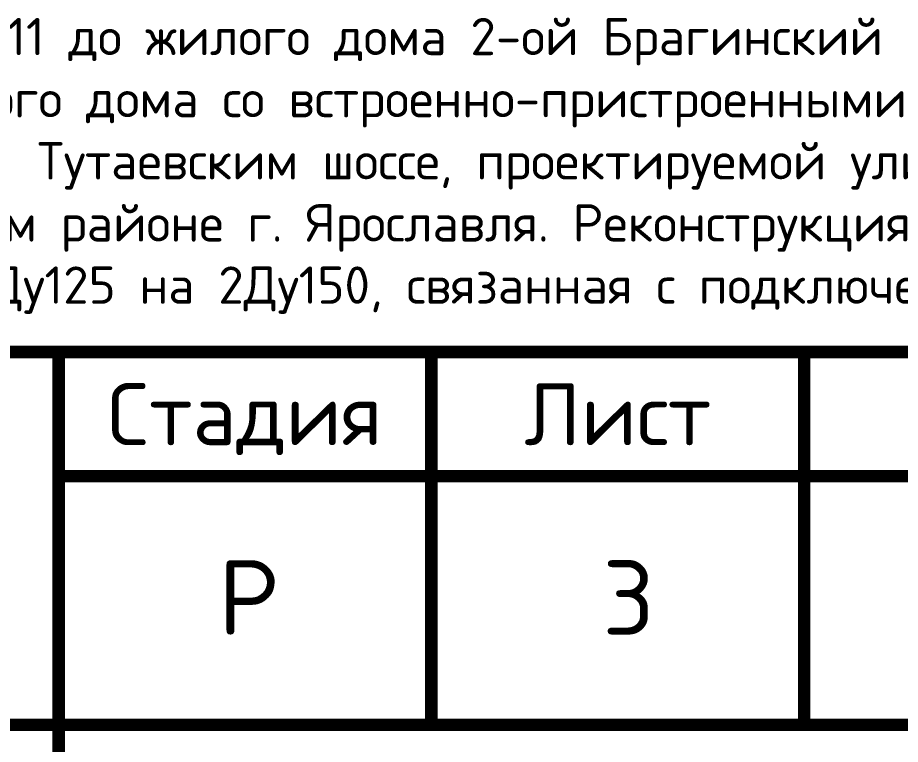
# Model space of a CAD drawing. Header units: millimetres. Extents: x -112426 to 8831, y 1218 to 38707.
# Drawn here: x 2352.09 to 2387.61, y 1420.37 to 1449.62 of the extents above; entities that cross this region are included whole.
import ezdxf
from ezdxf.enums import TextEntityAlignment as Align

# ---------------------------------------------------------------- set-up
doc = ezdxf.new("R2010")
doc.units = ezdxf.units.MM
doc.styles.add('-ISOCPEUR-', font='isocpeur.ttf')

msp = doc.modelspace()

# ---------------------------------------------------------------- linework, layer by layer
at = {"const_width": 0.5}
for points in [[(2218.74, 1436.16), (2403.74, 1436.16)], [(2353.74, 1436.16), (2353.74, 1406.16)], [(2368.74, 1436.16), (2368.74, 1421.16)], [(2383.74, 1436.16), (2383.74, 1421.16)], [(2353.74, 1431.16), (2403.74, 1431.16)], [(2283.74, 1421.16), (2403.74, 1421.16)]]:
    msp.add_lwpolyline(points, dxfattribs=at)

# ---------------------------------------------------------------- texts
at = {"style": '-ISOCPEUR-'}
for s, p in [('Стадия', (2361.24, 1433.66)), ('Лист', (2376.24, 1433.66))]:
    msp.add_text(s, height=2.5, dxfattribs=at).set_placement(p, align=Align.MIDDLE_CENTER)
for s, insert, char_height, width, attachment_point in [('Строительство тепловой сети от участка тепловой сети от т/к Г-5/11 до жилого дома 2-ой Брагинский пр., 10 до \\Pграницы с инженерно-техническими сетями многоквартирного жилого дома со встроенно-пристроенными помещениями \\Pнежилого назначения стр. 62 (этап 1 и 2) в квартале, ограниченном Тутаевским шоссе, проектируемой улицей Панина, \\Pпроектируемой улицей Батова и охранной зоной ЛЭП в Дзержинском районе г. Ярославля. Реконструкция тепловой сети \\Pот т/к Г-5/11 до точки подключения с увеличением диаметров с 2Ду125 на 2Ду150, связанная с подключением объекта\\P.', (2285.781, 1449.607), 1.5, 121.09165, 1), ('Р', (2361.39, 1426.279), 3, 70, 5), ('3', (2376.674, 1426.279), 3, 70, 5)]:
    msp.add_mtext(s, dxfattribs=dict(at, insert=insert, char_height=char_height, width=width, attachment_point=attachment_point))

doc.saveas('drawing.dxf')
